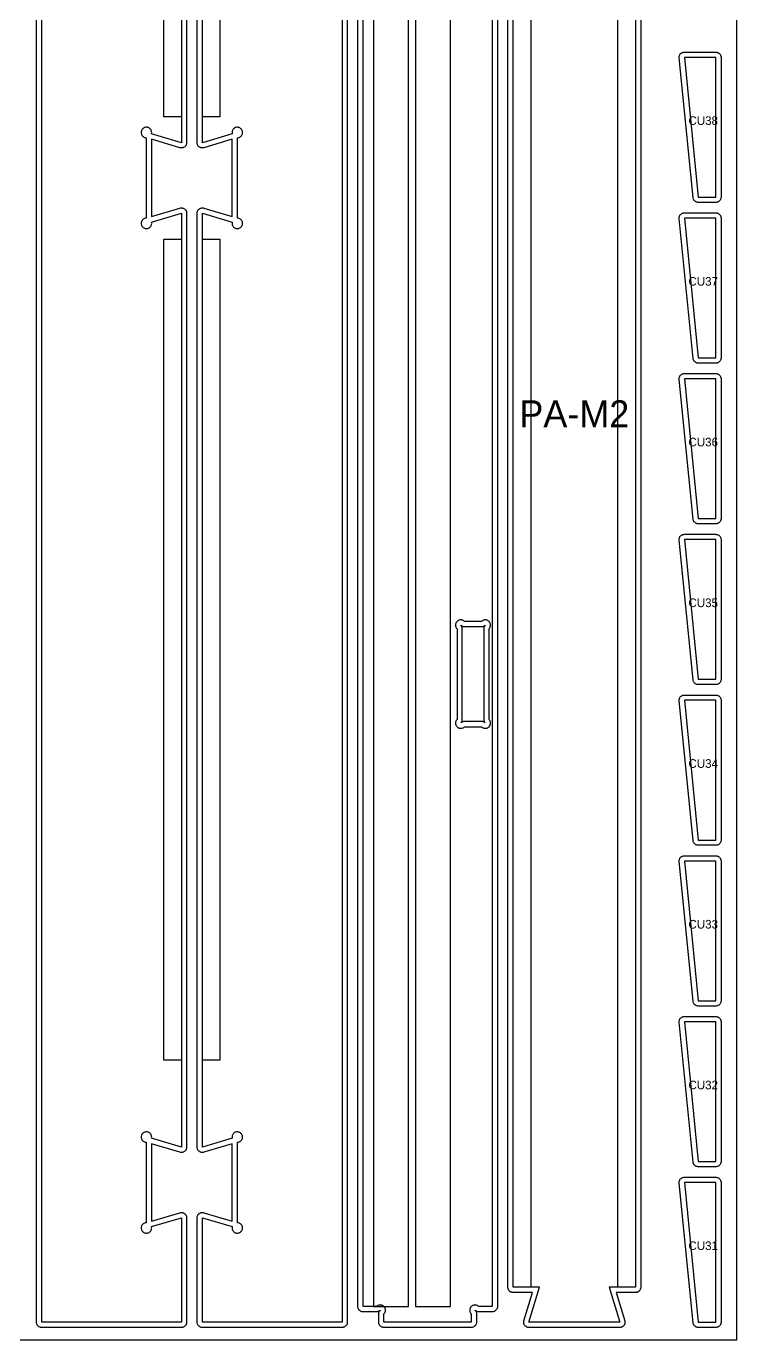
# Model space of a CAD drawing. Header units: millimetres. Extents: x 0 to 8220, y 0 to 2502.
# Drawn here: x 3613 to 4020, y 0 to 752 of the extents above; entities that cross this region are included whole.
import ezdxf
from ezdxf.enums import TextEntityAlignment as Align

# ---------------------------------------------------------------- set-up
doc = ezdxf.new("R2010")
doc.units = ezdxf.units.MM
for name, color, linetype in [('CAJA_6MM', 30, 'Continuous'), ('CALADO_INTERIOR', 5, 'Continuous'), ('CORTE_EXT', 1, 'Continuous'), ('HOJA', 8, 'Continuous'), ('RANURA_14MM', 140, 'Continuous'), ('TEXTO', 7, 'Continuous'), ('TRAYECTORIA_EXT_FRESA6', 11, 'Continuous'), ('TRAYECTORIA_INT_FRESA6', 150, 'Continuous')]:
    doc.layers.add(name, color=color, linetype=linetype)

msp = doc.modelspace()

# ---------------------------------------------------------------- linework, layer by layer
at = {"layer": 'CAJA_6MM'}
for points in [[(3702, 700), (3692, 700), (3692, 1720), (3702, 1720), (3702, 1710), (3702, 710)], [(3714, 1720), (3724, 1720), (3724, 700), (3714, 700), (3714, 710), (3714, 1710)], [(3902, 1030), (3902, 30), (3892, 30), (3892, 1030)], [(3962, 30), (3952, 30), (3952, 1030), (3962, 1030)], [(3702, 160), (3692, 160), (3692, 630), (3702, 630), (3702, 620), (3702, 170)], [(3714, 630), (3724, 630), (3724, 160), (3714, 160), (3714, 170), (3714, 620)]]:
    msp.add_lwpolyline(points, close=True, dxfattribs=at)
at = {"layer": 'CALADO_INTERIOR'}
msp.add_lwpolyline([(3878.15, 406.91), (3878.35, 407.13), (3878.52, 407.36), (3878.67, 407.61), (3878.8, 407.88), (3878.9, 408.16), (3878.97, 408.44), (3879.01, 408.73), (3879.03, 409.03), (3879.01, 409.32), (3878.97, 409.61), (3878.9, 409.9), (3878.8, 410.18), (3878.67, 410.44), (3878.52, 410.7), (3878.35, 410.93), (3878.15, 411.15), (3877.93, 411.35), (3877.7, 411.52), (3877.44, 411.67), (3877.18, 411.8), (3876.9, 411.9), (3876.61, 411.97), (3876.32, 412.01), (3876.03, 412.03), (3875.73, 412.01), (3875.44, 411.97), (3875.16, 411.9), (3874.88, 411.8), (3874.61, 411.67), (3874.36, 411.52), (3874.13, 411.35), (3873.91, 411.15), (3864.09, 411.15), (3863.87, 411.35), (3863.64, 411.52), (3863.39, 411.67), (3863.12, 411.8), (3862.84, 411.9), (3862.56, 411.97), (3862.27, 412.01), (3861.97, 412.03), (3861.68, 412.01), (3861.39, 411.97), (3861.1, 411.9), (3860.82, 411.8), (3860.56, 411.67), (3860.3, 411.52), (3860.07, 411.35), (3859.85, 411.15), (3859.65, 410.93), (3859.48, 410.7), (3859.33, 410.44), (3859.2, 410.18), (3859.1, 409.9), (3859.03, 409.61), (3858.99, 409.32), (3858.97, 409.03), (3858.99, 408.73), (3859.03, 408.44), (3859.1, 408.16), (3859.2, 407.88), (3859.33, 407.61), (3859.48, 407.36), (3859.65, 407.13), (3859.85, 406.91), (3859.85, 355.09), (3859.65, 354.87), (3859.48, 354.64), (3859.33, 354.39), (3859.2, 354.12), (3859.1, 353.84), (3859.03, 353.56), (3858.99, 353.27), (3858.97, 352.97), (3858.99, 352.68), (3859.03, 352.39), (3859.1, 352.1), (3859.2, 351.82), (3859.33, 351.56), (3859.48, 351.3), (3859.65, 351.07), (3859.85, 350.85), (3860.07, 350.65), (3860.3, 350.48), (3860.56, 350.33), (3860.82, 350.2), (3861.1, 350.1), (3861.39, 350.03), (3861.68, 349.99), (3861.97, 349.97), (3862.27, 349.99), (3862.56, 350.03), (3862.84, 350.1), (3863.12, 350.2), (3863.39, 350.33), (3863.64, 350.48), (3863.87, 350.65), (3864.09, 350.85), (3873.91, 350.85), (3874.13, 350.65), (3874.36, 350.48), (3874.61, 350.33), (3874.88, 350.2), (3875.16, 350.1), (3875.44, 350.03), (3875.73, 349.99), (3876.03, 349.97), (3876.32, 349.99), (3876.61, 350.03), (3876.9, 350.1), (3877.18, 350.2), (3877.44, 350.33), (3877.7, 350.48), (3877.93, 350.65), (3878.15, 350.85), (3878.35, 351.07), (3878.52, 351.3), (3878.67, 351.56), (3878.8, 351.82), (3878.9, 352.1), (3878.97, 352.39), (3879.01, 352.68), (3879.03, 352.97), (3879.01, 353.27), (3878.97, 353.56), (3878.9, 353.84), (3878.8, 354.12), (3878.67, 354.39), (3878.52, 354.64), (3878.35, 354.87), (3878.15, 355.09)], close=True, dxfattribs=at)
at = {"layer": 'CORTE_EXT'}
for points in [[(3702, 1744.84), (3702, 685.16), (3684.91, 690.28), (3684.97, 690.61), (3685, 691), (3684.97, 691.39), (3684.9, 691.78), (3684.77, 692.15), (3684.6, 692.5), (3684.38, 692.83), (3684.12, 693.12), (3683.83, 693.38), (3683.5, 693.6), (3683.15, 693.77), (3682.78, 693.9), (3682.39, 693.97), (3682, 694), (3681.61, 693.97), (3681.22, 693.9), (3680.85, 693.77), (3680.5, 693.6), (3680.17, 693.38), (3679.88, 693.12), (3679.62, 692.83), (3679.4, 692.5), (3679.23, 692.15), (3679.1, 691.78), (3679.03, 691.39), (3679, 691), (3679.03, 690.61), (3679.1, 690.22), (3679.23, 689.85), (3679.4, 689.5), (3679.62, 689.17), (3679.88, 688.88), (3680.17, 688.62), (3680.5, 688.4), (3680.85, 688.23), (3681.22, 688.1), (3681.61, 688.03), (3681.85, 688.01), (3681.85, 641.99), (3681.61, 641.97), (3681.22, 641.9), (3680.85, 641.77), (3680.5, 641.6), (3680.17, 641.38), (3679.88, 641.12), (3679.62, 640.83), (3679.4, 640.5), (3679.23, 640.15), (3679.1, 639.78), (3679.03, 639.39), (3679, 639), (3679.03, 638.61), (3679.1, 638.22), (3679.23, 637.85), (3679.4, 637.5), (3679.62, 637.17), (3679.88, 636.88), (3680.17, 636.62), (3680.5, 636.4), (3680.85, 636.23), (3681.22, 636.1), (3681.61, 636.03), (3682, 636), (3682.39, 636.03), (3682.78, 636.1), (3683.15, 636.23), (3683.5, 636.4), (3683.83, 636.62), (3684.12, 636.88), (3684.38, 637.17), (3684.6, 637.5), (3684.77, 637.85), (3684.9, 638.22), (3684.97, 638.61), (3685, 639), (3684.97, 639.39), (3684.91, 639.72), (3702, 644.84), (3702, 110.16), (3684.91, 115.28), (3684.97, 115.61), (3685, 116), (3684.97, 116.39), (3684.9, 116.78), (3684.77, 117.15), (3684.6, 117.5), (3684.38, 117.83), (3684.12, 118.12), (3683.83, 118.38), (3683.5, 118.6), (3683.15, 118.77), (3682.78, 118.9), (3682.39, 118.97), (3682, 119), (3681.61, 118.97), (3681.22, 118.9), (3680.85, 118.77), (3680.5, 118.6), (3680.17, 118.38), (3679.88, 118.12), (3679.62, 117.83), (3679.4, 117.5), (3679.23, 117.15), (3679.1, 116.78), (3679.03, 116.39), (3679, 116), (3679.03, 115.61), (3679.1, 115.22), (3679.23, 114.85), (3679.4, 114.5), (3679.62, 114.17), (3679.88, 113.88), (3680.17, 113.62), (3680.5, 113.4), (3680.85, 113.23), (3681.22, 113.1), (3681.61, 113.03), (3681.85, 113.01), (3681.85, 66.99), (3681.61, 66.97), (3681.22, 66.9), (3680.85, 66.77), (3680.5, 66.6), (3680.17, 66.38), (3679.88, 66.12), (3679.62, 65.83), (3679.4, 65.5), (3679.23, 65.15), (3679.1, 64.78), (3679.03, 64.39), (3679, 64), (3679.03, 63.61), (3679.1, 63.22), (3679.23, 62.85), (3679.4, 62.5), (3679.62, 62.17), (3679.88, 61.88), (3680.17, 61.62), (3680.5, 61.4), (3680.85, 61.23), (3681.22, 61.1), (3681.61, 61.03), (3682, 61), (3682.39, 61.03), (3682.78, 61.1), (3683.15, 61.23), (3683.5, 61.4), (3683.83, 61.62), (3684.12, 61.88), (3684.38, 62.17), (3684.6, 62.5), (3684.77, 62.85), (3684.9, 63.22), (3684.97, 63.61), (3685, 64), (3684.97, 64.39), (3684.91, 64.72), (3702, 69.84), (3702, 10), (3622, 10), (3622, 1820)], [(3794, 1820), (3794, 10), (3714, 10), (3714, 69.84), (3731.09, 64.72), (3731.03, 64.39), (3731, 64), (3731.03, 63.61), (3731.1, 63.22), (3731.23, 62.85), (3731.4, 62.5), (3731.62, 62.17), (3731.88, 61.88), (3732.17, 61.62), (3732.5, 61.4), (3732.85, 61.23), (3733.22, 61.1), (3733.61, 61.03), (3734, 61), (3734.39, 61.03), (3734.78, 61.1), (3735.15, 61.23), (3735.5, 61.4), (3735.83, 61.62), (3736.12, 61.88), (3736.38, 62.17), (3736.6, 62.5), (3736.77, 62.85), (3736.9, 63.22), (3736.97, 63.61), (3737, 64), (3736.97, 64.39), (3736.9, 64.78), (3736.77, 65.15), (3736.6, 65.5), (3736.38, 65.83), (3736.12, 66.12), (3735.83, 66.38), (3735.5, 66.6), (3735.15, 66.77), (3734.78, 66.9), (3734.39, 66.97), (3734.15, 66.99), (3734.15, 113.01), (3734.39, 113.03), (3734.78, 113.1), (3735.15, 113.23), (3735.5, 113.4), (3735.83, 113.62), (3736.12, 113.88), (3736.38, 114.17), (3736.6, 114.5), (3736.77, 114.85), (3736.9, 115.22), (3736.97, 115.61), (3737, 116), (3736.97, 116.39), (3736.9, 116.78), (3736.77, 117.15), (3736.6, 117.5), (3736.38, 117.83), (3736.12, 118.12), (3735.83, 118.38), (3735.5, 118.6), (3735.15, 118.77), (3734.78, 118.9), (3734.39, 118.97), (3734, 119), (3733.61, 118.97), (3733.22, 118.9), (3732.85, 118.77), (3732.5, 118.6), (3732.17, 118.38), (3731.88, 118.12), (3731.62, 117.83), (3731.4, 117.5), (3731.23, 117.15), (3731.1, 116.78), (3731.03, 116.39), (3731, 116), (3731.03, 115.61), (3731.09, 115.28), (3714, 110.16), (3714, 644.84), (3731.09, 639.72), (3731.03, 639.39), (3731, 639), (3731.03, 638.61), (3731.1, 638.22), (3731.23, 637.85), (3731.4, 637.5), (3731.62, 637.17), (3731.88, 636.88), (3732.17, 636.62), (3732.5, 636.4), (3732.85, 636.23), (3733.22, 636.1), (3733.61, 636.03), (3734, 636), (3734.39, 636.03), (3734.78, 636.1), (3735.15, 636.23), (3735.5, 636.4), (3735.83, 636.62), (3736.12, 636.88), (3736.38, 637.17), (3736.6, 637.5), (3736.77, 637.85), (3736.9, 638.22), (3736.97, 638.61), (3737, 639), (3736.97, 639.39), (3736.9, 639.78), (3736.77, 640.15), (3736.6, 640.5), (3736.38, 640.83), (3736.12, 641.12), (3735.83, 641.38), (3735.5, 641.6), (3735.15, 641.77), (3734.78, 641.9), (3734.39, 641.97), (3734.15, 641.99), (3734.15, 688.01), (3734.39, 688.03), (3734.78, 688.1), (3735.15, 688.23), (3735.5, 688.4), (3735.83, 688.62), (3736.12, 688.88), (3736.38, 689.17), (3736.6, 689.5), (3736.77, 689.85), (3736.9, 690.22), (3736.97, 690.61), (3737, 691), (3736.97, 691.39), (3736.9, 691.78), (3736.77, 692.15), (3736.6, 692.5), (3736.38, 692.83), (3736.12, 693.12), (3735.83, 693.38), (3735.5, 693.6), (3735.15, 693.77), (3734.78, 693.9), (3734.39, 693.97), (3734, 694), (3733.61, 693.97), (3733.22, 693.9), (3732.85, 693.77), (3732.5, 693.6), (3732.17, 693.38), (3731.88, 693.12), (3731.62, 692.83), (3731.4, 692.5), (3731.23, 692.15), (3731.1, 691.78), (3731.03, 691.39), (3731, 691), (3731.03, 690.61), (3731.09, 690.28), (3714, 685.16), (3714, 1744.84)], [(3880, 1543), (3880, 19), (3872.24, 19), (3872.02, 19.2), (3871.79, 19.37), (3871.54, 19.52), (3871.27, 19.65), (3870.99, 19.75), (3870.71, 19.82), (3870.42, 19.86), (3870.12, 19.88), (3869.83, 19.86), (3869.54, 19.82), (3869.25, 19.75), (3868.97, 19.65), (3868.71, 19.52), (3868.45, 19.37), (3868.22, 19.2), (3868, 19), (3867.8, 18.78), (3867.63, 18.55), (3867.48, 18.29), (3867.35, 18.03), (3867.25, 17.75), (3867.18, 17.46), (3867.14, 17.17), (3867.12, 16.88), (3867.14, 16.58), (3867.18, 16.29), (3867.25, 16.01), (3867.35, 15.73), (3867.48, 15.46), (3867.63, 15.21), (3867.8, 14.98), (3868, 14.76), (3868, 10), (3818, 10), (3818, 14.76), (3818.2, 14.98), (3818.37, 15.21), (3818.52, 15.46), (3818.65, 15.73), (3818.75, 16.01), (3818.82, 16.29), (3818.86, 16.58), (3818.88, 16.88), (3818.86, 17.17), (3818.82, 17.46), (3818.75, 17.75), (3818.65, 18.03), (3818.52, 18.29), (3818.37, 18.55), (3818.2, 18.78), (3818, 19), (3817.78, 19.2), (3817.55, 19.37), (3817.29, 19.52), (3817.03, 19.65), (3816.75, 19.75), (3816.46, 19.82), (3816.17, 19.86), (3815.88, 19.88), (3815.58, 19.86), (3815.29, 19.82), (3815.01, 19.75), (3814.73, 19.65), (3814.46, 19.52), (3814.21, 19.37), (3813.98, 19.2), (3813.76, 19), (3806, 19), (3806, 1543)]]:
    msp.add_lwpolyline(points, dxfattribs=at)
for points in [[(3953, 10), (3901, 10), (3907, 30), (3892, 30), (3892, 1030), (3907, 1030), (3901, 1050), (3953, 1050), (3947, 1030), (3962, 1030), (3962, 30), (3947, 30)], [(4008, 654), (4008, 734), (3990, 734), (3998, 654)], [(4008, 562), (4008, 642), (3990, 642), (3998, 562)], [(4008, 470), (4008, 550), (3990, 550), (3998, 470)], [(4008, 378), (4008, 458), (3990, 458), (3998, 378)], [(4008, 286), (4008, 366), (3990, 366), (3998, 286)], [(4008, 194), (4008, 274), (3990, 274), (3998, 194)], [(4008, 102), (4008, 182), (3990, 182), (3998, 102)], [(4008, 10), (4008, 90), (3990, 90), (3998, 10)]]:
    msp.add_lwpolyline(points, close=True, dxfattribs=at)
at = {"layer": 'HOJA'}
msp.add_lwpolyline([(2800, 0), (4020, 0), (4020, 2440), (2800, 2440)], close=True, dxfattribs=at)
at = {"layer": 'RANURA_14MM'}
for points in [[(3832, 1543), (3812, 1543), (3812, 19), (3832, 19)], [(3856, 1543), (3836, 1543), (3836, 19), (3856, 19)]]:
    msp.add_lwpolyline(points, close=True, dxfattribs=at)
at = {"layer": 'TRAYECTORIA_EXT_FRESA6'}
for points in [[(3705, 1744.84), (3705, 685.16), (3704.99, 684.86), (3704.94, 684.57), (3704.87, 684.29), (3704.77, 684.01), (3704.65, 683.74), (3704.5, 683.49), (3704.32, 683.26), (3704.12, 683.04), (3703.91, 682.84), (3703.67, 682.66), (3703.42, 682.51), (3703.15, 682.39), (3702.88, 682.29), (3702.59, 682.22), (3702.3, 682.17), (3702.01, 682.16), (3701.71, 682.17), (3701.42, 682.21), (3701.14, 682.28), (3684.85, 687.17), (3684.85, 642.83), (3701.14, 647.72), (3701.42, 647.79), (3701.71, 647.83), (3702.01, 647.84), (3702.3, 647.83), (3702.59, 647.78), (3702.88, 647.71), (3703.15, 647.61), (3703.42, 647.49), (3703.67, 647.34), (3703.91, 647.16), (3704.12, 646.96), (3704.32, 646.74), (3704.5, 646.51), (3704.65, 646.26), (3704.77, 645.99), (3704.87, 645.71), (3704.94, 645.43), (3704.99, 645.14), (3705, 644.84), (3705, 110.16), (3704.99, 109.86), (3704.94, 109.57), (3704.87, 109.29), (3704.77, 109.01), (3704.65, 108.74), (3704.5, 108.49), (3704.32, 108.26), (3704.12, 108.04), (3703.91, 107.84), (3703.67, 107.66), (3703.42, 107.51), (3703.15, 107.39), (3702.88, 107.29), (3702.59, 107.22), (3702.3, 107.17), (3702.01, 107.16), (3701.71, 107.17), (3701.42, 107.21), (3701.14, 107.28), (3684.85, 112.17), (3684.85, 67.83), (3701.14, 72.72), (3701.42, 72.79), (3701.71, 72.83), (3702.01, 72.84), (3702.3, 72.83), (3702.59, 72.78), (3702.88, 72.71), (3703.15, 72.61), (3703.42, 72.49), (3703.67, 72.34), (3703.91, 72.16), (3704.12, 71.96), (3704.32, 71.74), (3704.5, 71.51), (3704.65, 71.26), (3704.77, 70.99), (3704.87, 70.71), (3704.94, 70.43), (3704.99, 70.14), (3705, 69.84), (3705, 10), (3704.99, 9.71), (3704.94, 9.41), (3704.87, 9.13), (3704.77, 8.85), (3704.65, 8.59), (3704.49, 8.33), (3704.32, 8.1), (3704.12, 7.88), (3703.9, 7.68), (3703.67, 7.51), (3703.41, 7.35), (3703.15, 7.23), (3702.87, 7.13), (3702.59, 7.06), (3702.29, 7.01), (3702, 7), (3622, 7), (3621.71, 7.01), (3621.41, 7.06), (3621.13, 7.13), (3620.85, 7.23), (3620.59, 7.35), (3620.33, 7.51), (3620.1, 7.68), (3619.88, 7.88), (3619.68, 8.1), (3619.51, 8.33), (3619.35, 8.59), (3619.23, 8.85), (3619.13, 9.13), (3619.06, 9.41), (3619.01, 9.71), (3619, 10), (3619, 1820)], [(3797, 1820), (3797, 10), (3796.99, 9.71), (3796.94, 9.41), (3796.87, 9.13), (3796.77, 8.85), (3796.65, 8.59), (3796.49, 8.33), (3796.32, 8.1), (3796.12, 7.88), (3795.9, 7.68), (3795.67, 7.51), (3795.41, 7.35), (3795.15, 7.23), (3794.87, 7.13), (3794.59, 7.06), (3794.29, 7.01), (3794, 7), (3714, 7), (3713.71, 7.01), (3713.41, 7.06), (3713.13, 7.13), (3712.85, 7.23), (3712.59, 7.35), (3712.33, 7.51), (3712.1, 7.68), (3711.88, 7.88), (3711.68, 8.1), (3711.51, 8.33), (3711.35, 8.59), (3711.23, 8.85), (3711.13, 9.13), (3711.06, 9.41), (3711.01, 9.71), (3711, 10), (3711, 69.84), (3711.01, 70.14), (3711.06, 70.43), (3711.13, 70.71), (3711.23, 70.99), (3711.35, 71.26), (3711.5, 71.51), (3711.68, 71.74), (3711.88, 71.96), (3712.09, 72.16), (3712.33, 72.34), (3712.58, 72.49), (3712.85, 72.61), (3713.12, 72.71), (3713.41, 72.78), (3713.7, 72.83), (3713.99, 72.84), (3714.29, 72.83), (3714.58, 72.79), (3714.86, 72.72), (3731.15, 67.83), (3731.15, 112.17), (3714.86, 107.28), (3714.58, 107.21), (3714.29, 107.17), (3713.99, 107.16), (3713.7, 107.17), (3713.41, 107.22), (3713.12, 107.29), (3712.85, 107.39), (3712.58, 107.51), (3712.33, 107.66), (3712.09, 107.84), (3711.88, 108.04), (3711.68, 108.26), (3711.5, 108.49), (3711.35, 108.74), (3711.23, 109.01), (3711.13, 109.29), (3711.06, 109.57), (3711.01, 109.86), (3711, 110.16), (3711, 644.84), (3711.01, 645.14), (3711.06, 645.43), (3711.13, 645.71), (3711.23, 645.99), (3711.35, 646.26), (3711.5, 646.51), (3711.68, 646.74), (3711.88, 646.96), (3712.09, 647.16), (3712.33, 647.34), (3712.58, 647.49), (3712.85, 647.61), (3713.12, 647.71), (3713.41, 647.78), (3713.7, 647.83), (3713.99, 647.84), (3714.29, 647.83), (3714.58, 647.79), (3714.86, 647.72), (3731.15, 642.83), (3731.15, 687.17), (3714.86, 682.28), (3714.58, 682.21), (3714.29, 682.17), (3713.99, 682.16), (3713.7, 682.17), (3713.41, 682.22), (3713.12, 682.29), (3712.85, 682.39), (3712.58, 682.51), (3712.33, 682.66), (3712.09, 682.84), (3711.88, 683.04), (3711.68, 683.26), (3711.5, 683.49), (3711.35, 683.74), (3711.23, 684.01), (3711.13, 684.29), (3711.06, 684.57), (3711.01, 684.86), (3711, 685.16), (3711, 1744.84)], [(3883, 1543), (3883, 19), (3882.99, 18.71), (3882.94, 18.41), (3882.87, 18.13), (3882.77, 17.85), (3882.65, 17.59), (3882.49, 17.33), (3882.32, 17.1), (3882.12, 16.88), (3881.9, 16.68), (3881.67, 16.51), (3881.41, 16.35), (3881.15, 16.23), (3880.87, 16.13), (3880.59, 16.06), (3880.29, 16.01), (3880, 16), (3872.24, 16), (3871.97, 16.01), (3871.69, 16.05), (3871.42, 16.11), (3871.16, 16.2), (3870.91, 16.31), (3870.67, 16.45), (3870.44, 16.6), (3870.23, 16.78), (3870.17, 16.83), (3870.22, 16.77), (3870.42, 16.53), (3870.59, 16.26), (3870.74, 15.98), (3870.85, 15.69), (3870.93, 15.38), (3870.98, 15.07), (3871, 14.76), (3871, 10), (3870.99, 9.71), (3870.94, 9.41), (3870.87, 9.13), (3870.77, 8.85), (3870.65, 8.59), (3870.49, 8.33), (3870.32, 8.1), (3870.12, 7.88), (3869.9, 7.68), (3869.67, 7.51), (3869.41, 7.35), (3869.15, 7.23), (3868.87, 7.13), (3868.59, 7.06), (3868.29, 7.01), (3868, 7), (3818, 7), (3817.71, 7.01), (3817.41, 7.06), (3817.13, 7.13), (3816.85, 7.23), (3816.59, 7.35), (3816.33, 7.51), (3816.1, 7.68), (3815.88, 7.88), (3815.68, 8.1), (3815.51, 8.33), (3815.35, 8.59), (3815.23, 8.85), (3815.13, 9.13), (3815.06, 9.41), (3815.01, 9.71), (3815, 10), (3815, 14.76), (3815.02, 15.07), (3815.07, 15.38), (3815.15, 15.69), (3815.26, 15.98), (3815.41, 16.26), (3815.58, 16.53), (3815.78, 16.77), (3815.83, 16.83), (3815.77, 16.78), (3815.53, 16.58), (3815.26, 16.41), (3814.98, 16.26), (3814.69, 16.15), (3814.38, 16.07), (3814.07, 16.02), (3813.76, 16), (3806, 16), (3805.71, 16.01), (3805.41, 16.06), (3805.13, 16.13), (3804.85, 16.23), (3804.59, 16.35), (3804.33, 16.51), (3804.1, 16.68), (3803.88, 16.88), (3803.68, 17.1), (3803.51, 17.33), (3803.35, 17.59), (3803.23, 17.85), (3803.13, 18.13), (3803.06, 18.41), (3803.01, 18.71), (3803, 19), (3803, 1543)], [(3965, 1030), (3965, 30), (3964.99, 29.71), (3964.94, 29.41), (3964.87, 29.13), (3964.77, 28.85), (3964.65, 28.59), (3964.49, 28.33), (3964.32, 28.1), (3964.12, 27.88), (3963.9, 27.68), (3963.67, 27.51), (3963.41, 27.35), (3963.15, 27.23), (3962.87, 27.13), (3962.59, 27.06), (3962.29, 27.01), (3962, 27), (3951.03, 27), (3955.87, 10.86), (3955.94, 10.58), (3955.99, 10.29), (3956, 9.99), (3955.98, 9.7), (3955.94, 9.41), (3955.87, 9.12), (3955.77, 8.85), (3955.64, 8.58), (3955.49, 8.33), (3955.32, 8.09), (3955.12, 7.88), (3954.9, 7.68), (3954.66, 7.5), (3954.41, 7.35), (3954.15, 7.23), (3953.87, 7.13), (3953.58, 7.06), (3953.29, 7.01), (3953, 7), (3901, 7), (3900.71, 7.01), (3900.42, 7.06), (3900.13, 7.13), (3899.85, 7.23), (3899.59, 7.35), (3899.34, 7.5), (3899.1, 7.68), (3898.88, 7.88), (3898.68, 8.09), (3898.51, 8.33), (3898.36, 8.58), (3898.23, 8.85), (3898.13, 9.12), (3898.06, 9.41), (3898.02, 9.7), (3898, 9.99), (3898.01, 10.29), (3898.06, 10.58), (3898.13, 10.86), (3902.97, 27), (3892, 27), (3891.71, 27.01), (3891.41, 27.06), (3891.13, 27.13), (3890.85, 27.23), (3890.59, 27.35), (3890.33, 27.51), (3890.1, 27.68), (3889.88, 27.88), (3889.68, 28.1), (3889.51, 28.33), (3889.35, 28.59), (3889.23, 28.85), (3889.13, 29.13), (3889.06, 29.41), (3889.01, 29.71), (3889, 30), (3889, 1030)]]:
    msp.add_lwpolyline(points, dxfattribs=at)
for points in [[(4008, 651), (3998, 651), (3997.71, 651.01), (3997.42, 651.06), (3997.13, 651.13), (3996.85, 651.23), (3996.59, 651.35), (3996.33, 651.5), (3996.1, 651.68), (3995.88, 651.88), (3995.68, 652.09), (3995.51, 652.33), (3995.36, 652.58), (3995.23, 652.85), (3995.13, 653.13), (3995.06, 653.41), (3995.01, 653.7), (3987.01, 733.7), (3987, 734), (3987.01, 734.29), (3987.06, 734.58), (3987.13, 734.87), (3987.23, 735.15), (3987.35, 735.41), (3987.5, 735.66), (3987.68, 735.9), (3987.88, 736.12), (3988.1, 736.32), (3988.33, 736.49), (3988.58, 736.65), (3988.85, 736.77), (3989.13, 736.87), (3989.41, 736.94), (3989.71, 736.99), (3990, 737), (4008, 737), (4008.29, 736.99), (4008.59, 736.94), (4008.87, 736.87), (4009.15, 736.77), (4009.41, 736.65), (4009.67, 736.49), (4009.9, 736.32), (4010.12, 736.12), (4010.32, 735.9), (4010.49, 735.67), (4010.65, 735.41), (4010.77, 735.15), (4010.87, 734.87), (4010.94, 734.59), (4010.99, 734.29), (4011, 734), (4011, 654), (4010.99, 653.71), (4010.94, 653.41), (4010.87, 653.13), (4010.77, 652.85), (4010.65, 652.59), (4010.49, 652.33), (4010.32, 652.1), (4010.12, 651.88), (4009.9, 651.68), (4009.67, 651.51), (4009.41, 651.35), (4009.15, 651.23), (4008.87, 651.13), (4008.59, 651.06), (4008.29, 651.01)], [(4008, 559), (3998, 559), (3997.71, 559.01), (3997.42, 559.06), (3997.13, 559.13), (3996.85, 559.23), (3996.59, 559.35), (3996.33, 559.5), (3996.1, 559.68), (3995.88, 559.88), (3995.68, 560.09), (3995.51, 560.33), (3995.36, 560.58), (3995.23, 560.85), (3995.13, 561.13), (3995.06, 561.41), (3995.01, 561.7), (3987.01, 641.7), (3987, 642), (3987.01, 642.29), (3987.06, 642.58), (3987.13, 642.87), (3987.23, 643.15), (3987.35, 643.41), (3987.5, 643.66), (3987.68, 643.9), (3987.88, 644.12), (3988.1, 644.32), (3988.33, 644.49), (3988.58, 644.65), (3988.85, 644.77), (3989.13, 644.87), (3989.41, 644.94), (3989.71, 644.99), (3990, 645), (4008, 645), (4008.29, 644.99), (4008.59, 644.94), (4008.87, 644.87), (4009.15, 644.77), (4009.41, 644.65), (4009.67, 644.49), (4009.9, 644.32), (4010.12, 644.12), (4010.32, 643.9), (4010.49, 643.67), (4010.65, 643.41), (4010.77, 643.15), (4010.87, 642.87), (4010.94, 642.59), (4010.99, 642.29), (4011, 642), (4011, 562), (4010.99, 561.71), (4010.94, 561.41), (4010.87, 561.13), (4010.77, 560.85), (4010.65, 560.59), (4010.49, 560.33), (4010.32, 560.1), (4010.12, 559.88), (4009.9, 559.68), (4009.67, 559.51), (4009.41, 559.35), (4009.15, 559.23), (4008.87, 559.13), (4008.59, 559.06), (4008.29, 559.01)], [(4008, 467), (3998, 467), (3997.71, 467.01), (3997.42, 467.06), (3997.13, 467.13), (3996.85, 467.23), (3996.59, 467.35), (3996.33, 467.5), (3996.1, 467.68), (3995.88, 467.88), (3995.68, 468.09), (3995.51, 468.33), (3995.36, 468.58), (3995.23, 468.85), (3995.13, 469.13), (3995.06, 469.41), (3995.01, 469.7), (3987.01, 549.7), (3987, 550), (3987.01, 550.29), (3987.06, 550.58), (3987.13, 550.87), (3987.23, 551.15), (3987.35, 551.41), (3987.5, 551.66), (3987.68, 551.9), (3987.88, 552.12), (3988.1, 552.32), (3988.33, 552.49), (3988.58, 552.65), (3988.85, 552.77), (3989.13, 552.87), (3989.41, 552.94), (3989.71, 552.99), (3990, 553), (4008, 553), (4008.29, 552.99), (4008.59, 552.94), (4008.87, 552.87), (4009.15, 552.77), (4009.41, 552.65), (4009.67, 552.49), (4009.9, 552.32), (4010.12, 552.12), (4010.32, 551.9), (4010.49, 551.67), (4010.65, 551.41), (4010.77, 551.15), (4010.87, 550.87), (4010.94, 550.59), (4010.99, 550.29), (4011, 550), (4011, 470), (4010.99, 469.71), (4010.94, 469.41), (4010.87, 469.13), (4010.77, 468.85), (4010.65, 468.59), (4010.49, 468.33), (4010.32, 468.1), (4010.12, 467.88), (4009.9, 467.68), (4009.67, 467.51), (4009.41, 467.35), (4009.15, 467.23), (4008.87, 467.13), (4008.59, 467.06), (4008.29, 467.01)], [(4008, 375), (3998, 375), (3997.71, 375.01), (3997.42, 375.06), (3997.13, 375.13), (3996.85, 375.23), (3996.59, 375.35), (3996.33, 375.5), (3996.1, 375.68), (3995.88, 375.88), (3995.68, 376.09), (3995.51, 376.33), (3995.36, 376.58), (3995.23, 376.85), (3995.13, 377.13), (3995.06, 377.41), (3995.01, 377.7), (3987.01, 457.7), (3987, 458), (3987.01, 458.29), (3987.06, 458.58), (3987.13, 458.87), (3987.23, 459.15), (3987.35, 459.41), (3987.5, 459.66), (3987.68, 459.9), (3987.88, 460.12), (3988.1, 460.32), (3988.33, 460.49), (3988.58, 460.65), (3988.85, 460.77), (3989.13, 460.87), (3989.41, 460.94), (3989.71, 460.99), (3990, 461), (4008, 461), (4008.29, 460.99), (4008.59, 460.94), (4008.87, 460.87), (4009.15, 460.77), (4009.41, 460.65), (4009.67, 460.49), (4009.9, 460.32), (4010.12, 460.12), (4010.32, 459.9), (4010.49, 459.67), (4010.65, 459.41), (4010.77, 459.15), (4010.87, 458.87), (4010.94, 458.59), (4010.99, 458.29), (4011, 458), (4011, 378), (4010.99, 377.71), (4010.94, 377.41), (4010.87, 377.13), (4010.77, 376.85), (4010.65, 376.59), (4010.49, 376.33), (4010.32, 376.1), (4010.12, 375.88), (4009.9, 375.68), (4009.67, 375.51), (4009.41, 375.35), (4009.15, 375.23), (4008.87, 375.13), (4008.59, 375.06), (4008.29, 375.01)], [(4008, 283), (3998, 283), (3997.71, 283.01), (3997.42, 283.06), (3997.13, 283.13), (3996.85, 283.23), (3996.59, 283.35), (3996.33, 283.5), (3996.1, 283.68), (3995.88, 283.88), (3995.68, 284.09), (3995.51, 284.33), (3995.36, 284.58), (3995.23, 284.85), (3995.13, 285.13), (3995.06, 285.41), (3995.01, 285.7), (3987.01, 365.7), (3987, 366), (3987.01, 366.29), (3987.06, 366.58), (3987.13, 366.87), (3987.23, 367.15), (3987.35, 367.41), (3987.5, 367.66), (3987.68, 367.9), (3987.88, 368.12), (3988.1, 368.32), (3988.33, 368.49), (3988.58, 368.65), (3988.85, 368.77), (3989.13, 368.87), (3989.41, 368.94), (3989.71, 368.99), (3990, 369), (4008, 369), (4008.29, 368.99), (4008.59, 368.94), (4008.87, 368.87), (4009.15, 368.77), (4009.41, 368.65), (4009.67, 368.49), (4009.9, 368.32), (4010.12, 368.12), (4010.32, 367.9), (4010.49, 367.67), (4010.65, 367.41), (4010.77, 367.15), (4010.87, 366.87), (4010.94, 366.59), (4010.99, 366.29), (4011, 366), (4011, 286), (4010.99, 285.71), (4010.94, 285.41), (4010.87, 285.13), (4010.77, 284.85), (4010.65, 284.59), (4010.49, 284.33), (4010.32, 284.1), (4010.12, 283.88), (4009.9, 283.68), (4009.67, 283.51), (4009.41, 283.35), (4009.15, 283.23), (4008.87, 283.13), (4008.59, 283.06), (4008.29, 283.01)], [(4008, 191), (3998, 191), (3997.71, 191.01), (3997.42, 191.06), (3997.13, 191.13), (3996.85, 191.23), (3996.59, 191.35), (3996.33, 191.5), (3996.1, 191.68), (3995.88, 191.88), (3995.68, 192.09), (3995.51, 192.33), (3995.36, 192.58), (3995.23, 192.85), (3995.13, 193.13), (3995.06, 193.41), (3995.01, 193.7), (3987.01, 273.7), (3987, 274), (3987.01, 274.29), (3987.06, 274.58), (3987.13, 274.87), (3987.23, 275.15), (3987.35, 275.41), (3987.5, 275.66), (3987.68, 275.9), (3987.88, 276.12), (3988.1, 276.32), (3988.33, 276.49), (3988.58, 276.65), (3988.85, 276.77), (3989.13, 276.87), (3989.41, 276.94), (3989.71, 276.99), (3990, 277), (4008, 277), (4008.29, 276.99), (4008.59, 276.94), (4008.87, 276.87), (4009.15, 276.77), (4009.41, 276.65), (4009.67, 276.49), (4009.9, 276.32), (4010.12, 276.12), (4010.32, 275.9), (4010.49, 275.67), (4010.65, 275.41), (4010.77, 275.15), (4010.87, 274.87), (4010.94, 274.59), (4010.99, 274.29), (4011, 274), (4011, 194), (4010.99, 193.71), (4010.94, 193.41), (4010.87, 193.13), (4010.77, 192.85), (4010.65, 192.59), (4010.49, 192.33), (4010.32, 192.1), (4010.12, 191.88), (4009.9, 191.68), (4009.67, 191.51), (4009.41, 191.35), (4009.15, 191.23), (4008.87, 191.13), (4008.59, 191.06), (4008.29, 191.01)], [(4008, 99), (3998, 99), (3997.71, 99.01), (3997.42, 99.06), (3997.13, 99.13), (3996.85, 99.23), (3996.59, 99.35), (3996.33, 99.5), (3996.1, 99.68), (3995.88, 99.88), (3995.68, 100.09), (3995.51, 100.33), (3995.36, 100.58), (3995.23, 100.85), (3995.13, 101.13), (3995.06, 101.41), (3995.01, 101.7), (3987.01, 181.7), (3987, 182), (3987.01, 182.29), (3987.06, 182.58), (3987.13, 182.87), (3987.23, 183.15), (3987.35, 183.41), (3987.5, 183.66), (3987.68, 183.9), (3987.88, 184.12), (3988.1, 184.32), (3988.33, 184.49), (3988.58, 184.65), (3988.85, 184.77), (3989.13, 184.87), (3989.41, 184.94), (3989.71, 184.99), (3990, 185), (4008, 185), (4008.29, 184.99), (4008.59, 184.94), (4008.87, 184.87), (4009.15, 184.77), (4009.41, 184.65), (4009.67, 184.49), (4009.9, 184.32), (4010.12, 184.12), (4010.32, 183.9), (4010.49, 183.67), (4010.65, 183.41), (4010.77, 183.15), (4010.87, 182.87), (4010.94, 182.59), (4010.99, 182.29), (4011, 182), (4011, 102), (4010.99, 101.71), (4010.94, 101.41), (4010.87, 101.13), (4010.77, 100.85), (4010.65, 100.59), (4010.49, 100.33), (4010.32, 100.1), (4010.12, 99.88), (4009.9, 99.68), (4009.67, 99.51), (4009.41, 99.35), (4009.15, 99.23), (4008.87, 99.13), (4008.59, 99.06), (4008.29, 99.01)], [(4008, 7), (3998, 7), (3997.71, 7.01), (3997.42, 7.06), (3997.13, 7.13), (3996.85, 7.23), (3996.59, 7.35), (3996.33, 7.5), (3996.1, 7.68), (3995.88, 7.88), (3995.68, 8.09), (3995.51, 8.33), (3995.36, 8.58), (3995.23, 8.85), (3995.13, 9.13), (3995.06, 9.41), (3995.01, 9.7), (3987.01, 89.7), (3987, 90), (3987.01, 90.29), (3987.06, 90.58), (3987.13, 90.87), (3987.23, 91.15), (3987.35, 91.41), (3987.5, 91.66), (3987.68, 91.9), (3987.88, 92.12), (3988.1, 92.32), (3988.33, 92.49), (3988.58, 92.65), (3988.85, 92.77), (3989.13, 92.87), (3989.41, 92.94), (3989.71, 92.99), (3990, 93), (4008, 93), (4008.29, 92.99), (4008.59, 92.94), (4008.87, 92.87), (4009.15, 92.77), (4009.41, 92.65), (4009.67, 92.49), (4009.9, 92.32), (4010.12, 92.12), (4010.32, 91.9), (4010.49, 91.67), (4010.65, 91.41), (4010.77, 91.15), (4010.87, 90.87), (4010.94, 90.59), (4010.99, 90.29), (4011, 90), (4011, 10), (4010.99, 9.71), (4010.94, 9.41), (4010.87, 9.13), (4010.77, 8.85), (4010.65, 8.59), (4010.49, 8.33), (4010.32, 8.1), (4010.12, 7.88), (4009.9, 7.68), (4009.67, 7.51), (4009.41, 7.35), (4009.15, 7.23), (4008.87, 7.13), (4008.59, 7.06), (4008.29, 7.01)]]:
    msp.add_lwpolyline(points, close=True, dxfattribs=at)
at = {"layer": 'TRAYECTORIA_INT_FRESA6'}
msp.add_lwpolyline([(3862.02, 353.02), (3862.07, 353.08), (3862.27, 353.32), (3862.44, 353.59), (3862.59, 353.87), (3862.7, 354.16), (3862.78, 354.47), (3862.83, 354.78), (3862.85, 355.09), (3862.85, 406.91), (3862.83, 407.22), (3862.78, 407.53), (3862.7, 407.84), (3862.59, 408.13), (3862.44, 408.41), (3862.27, 408.68), (3862.07, 408.92), (3862.02, 408.98), (3862.08, 408.93), (3862.32, 408.73), (3862.59, 408.56), (3862.87, 408.41), (3863.16, 408.3), (3863.47, 408.22), (3863.78, 408.17), (3864.09, 408.15), (3873.91, 408.15), (3874.22, 408.17), (3874.53, 408.22), (3874.84, 408.3), (3875.13, 408.41), (3875.41, 408.56), (3875.68, 408.73), (3875.92, 408.93), (3875.98, 408.98), (3875.93, 408.92), (3875.73, 408.68), (3875.56, 408.41), (3875.41, 408.13), (3875.3, 407.84), (3875.22, 407.53), (3875.17, 407.22), (3875.15, 406.91), (3875.15, 355.09), (3875.17, 354.78), (3875.22, 354.47), (3875.3, 354.16), (3875.41, 353.87), (3875.56, 353.59), (3875.73, 353.32), (3875.93, 353.08), (3875.98, 353.02), (3875.92, 353.07), (3875.68, 353.27), (3875.41, 353.44), (3875.13, 353.59), (3874.84, 353.7), (3874.53, 353.78), (3874.22, 353.83), (3873.91, 353.85), (3864.09, 353.85), (3863.78, 353.83), (3863.47, 353.78), (3863.16, 353.7), (3862.87, 353.59), (3862.59, 353.44), (3862.32, 353.27), (3862.08, 353.07)], close=True, dxfattribs=at)

# ---------------------------------------------------------------- texts
at = {"layer": 'TEXTO'}
for s, height, p in [('CU38', 4.95, (4000.81, 697.81)), ('CU37', 4.95, (4000.81, 605.81)), ('PA-M2', 15.4, (3927, 530)), ('CU36', 4.95, (4000.81, 513.81)), ('CU35', 4.95, (4000.81, 421.81)), ('CU34', 4.95, (4000.81, 329.81)), ('CU33', 4.95, (4000.81, 237.81)), ('CU32', 4.95, (4000.81, 145.81)), ('CU31', 4.95, (4000.81, 53.81))]:
    msp.add_text(s, height=height, dxfattribs=at).set_placement(p, align=Align.MIDDLE_CENTER)

doc.saveas('drawing.dxf')
